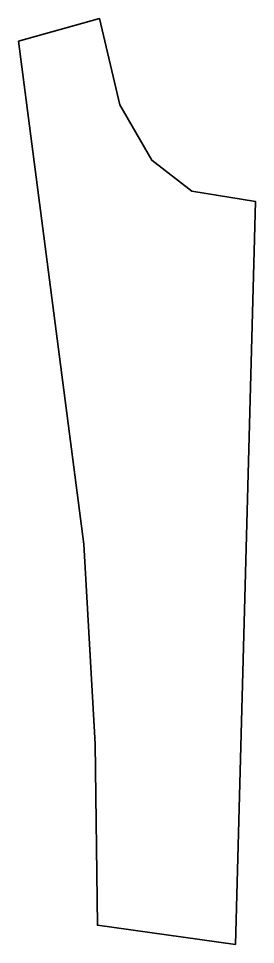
# Model space of a CAD drawing. Extents: x 0 to 1596, y -6236 to 0.
import ezdxf

# ---------------------------------------------------------------- set-up
doc = ezdxf.new("R2010")
doc.units = 0
doc.linetypes.add('Solid', pattern=[0])

msp = doc.modelspace()

# ---------------------------------------------------------------- linework, layer by layer
at = {"color": 40, "linetype": 'Solid', "lineweight": 35}
msp.add_lwpolyline([(1461, -6236), (531, -6106), (516, -4885), (439, -3540), (0, -153), (546, 0), (682, -582), (899, -954), (1168, -1163), (1596, -1232), (1461, -6236)], close=True, dxfattribs=at)

doc.saveas('drawing.dxf')
